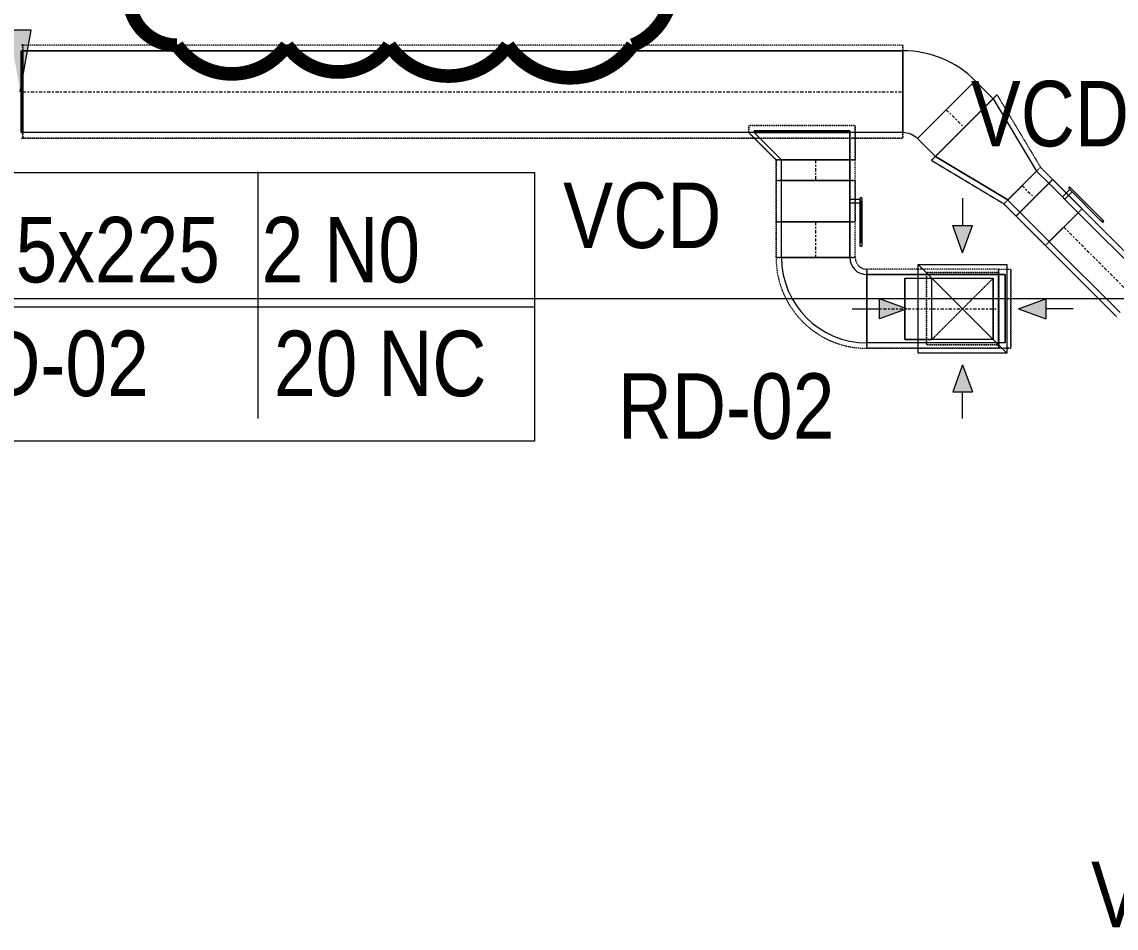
# Model space of a CAD drawing. Header units: inches. Extents: x -83664 to 20107, y -47222 to 19398.
# Drawn here: x 10452 to 14463, y -45280 to -41959 of the extents above; entities that cross this region are included whole.
import ezdxf

# ---------------------------------------------------------------- set-up
doc = ezdxf.new("R2010")
doc.units = ezdxf.units.IN
doc.header["$MEASUREMENT"] = 0
for name, pattern in [('AE7-LP-CENTER', [5.45, 3, -0.6, 1.25, -0.6]), ('Center', [29.999999, 12, -6, 6, -6]), ('Hidden 0_50', [1.0584, 0.5292, -0.5292]), ('Hidden 1_5', [2.2, 1.5, -0.7])]:
    doc.linetypes.add(name, pattern=pattern)
for name, color, linetype, lineweight, true_color in [('A-ANNO-MATC', 1, 'AE7-LP-CENTER', 9, 0xff0000), ('A-DETL', 7, 'Continuous', 18, 0x00a600), ('M-HVAC-DUCT', 7, 'Continuous', 9, 0xffe97f)]:
    doc.layers.add(name, color=color, linetype=linetype, lineweight=lineweight, true_color=true_color)
for name, color, linetype, lineweight in [('A-DETL-GENF', 7, 'Continuous', 9), ('G-ANNO-TEXT', 7, 'Continuous', 9), ('M-HVAC-CDFF', 7, 'Continuous', 9), ('M-HVAC-DUCT-ANNO', 7, 'Continuous', 9), ('M-HVAC-DUCT-CNTR', 7, 'Center', 9), ('M-HVAC-DUCT-IDEN', 7, 'Continuous', 18)]:
    doc.layers.add(name, color=color, linetype=linetype, lineweight=lineweight)
doc.styles.add('Arial Narrow_21', font='ARIALN.TTF', dxfattribs={"height": 240})

# ---------------------------------------------------------------- blocks, each defined once
blk = doc.blocks.new('GCE-AT-Return Air Rectangular Diffuser - 225x225-V90-FIRST FLOOR AC CONDITIONING LAYOUT - PART A')
at = {"layer": 'A-DETL-GENF', "true_color": 0xff00ff}
for points in [[(0, 205), (36.4, 305), (-36.4, 305)], [(-305, -36.4), (-205, 0), (-305, 36.4)], [(305, -36.4), (305, 36.4), (205, 0)], [(36.4, -305), (0, -205), (-36.4, -305)]]:
    blk.add_hatch(color=6, dxfattribs=at).paths.add_polyline_path(points)
at = {"layer": 'A-DETL-GENF', "color": 6, "true_color": 0xff00ff}
for p, q in [((0, 405), (0, 305)), ((0, 205), (-36.4, 305)), ((-36.4, 305), (36.4, 305)), ((0, 205), (36.4, 305)), ((-162.5, 162.5), (162.5, 162.5)), ((-162.5, -162.5), (-162.5, 162.5)), ((-162.5, 162.5), (162.5, -162.5)), ((162.5, 162.5), (162.5, -162.5)), ((-205, 0), (-305, 36.4)), ((-305, -36.4), (-305, 36.4)), ((205, 0), (305, 36.4)), ((305, 36.4), (305, -36.4)), ((405, 0), (305, 0)), ((-405, 0), (-305, 0)), ((-205, 0), (-305, -36.4)), ((205, 0), (305, -36.4)), ((162.5, -162.5), (-162.5, -162.5)), ((0, -205), (-36.4, -305)), ((0, -205), (36.4, -305)), ((-36.4, -305), (36.4, -305)), ((0, -401.8), (0, -305))]:
    blk.add_line(p, q, dxfattribs=at)
blk = doc.blocks.new('M_Rectangular Union - Standard-8295468-FIRST FLOOR AC CONDITIONING LAYOUT - PART A')
at = {"layer": 'M-HVAC-DUCT', "color": 6, "true_color": 0xff00ff}
for p, q in [((-3, -150), (-3, 150)), ((-3, 150), (-3, -150)), ((-3, 150), (3, 150)), ((-3, 150), (3, 150)), ((3, -150), (3, 150)), ((3, 150), (3, -150)), ((3, -150), (-3, -150)), ((-3, -150), (3, -150))]:
    blk.add_line(p, q, dxfattribs=at)
blk = doc.blocks.new('TEMW-ME-DMP-Volume Control Damper - Standard-7399638-FIRST FLOOR AC CONDITIONING LAYOUT - PART A')
at = {"layer": 'M-HVAC-DUCT', "color": 6, "true_color": 0xff00ff}
for p, q in [((-165.1, 163.1), (-165.1, 169.4)), ((-152.4, 169.4), (-165.1, 169.4)), ((-165.1, 163.1), (-152.4, 163.1)), ((0, 169.4), (-152.4, 169.4)), ((-152.4, 169.4), (0, 169.4)), ((0, 163.1), (-152.4, 163.1)), ((-152.4, 163.1), (0, 163.1)), ((-6.3, 125), (-6.3, 163.1)), ((6.4, 163.1), (-6.3, 163.1)), ((6.4, 163.1), (-6.3, 163.1)), ((12.7, 169.4), (0, 169.4)), ((0, 163.1), (12.7, 163.1)), ((6.4, 163.1), (6.4, 125)), ((12.7, 169.4), (12.7, 163.1)), ((-76.2, 125), (-76.2, -125)), ((-76.2, -125), (-76.2, 125)), ((76.2, 125), (-76.2, 125)), ((-76.2, 125), (76.2, 125)), ((-76.2, 125), (76.2, 125)), ((-6.3, 125), (6.4, 125)), ((-6.3, 125), (6.4, 125)), ((76.2, 125), (76.2, -125)), ((76.2, -125), (76.2, 125)), ((-76.2, -125), (76.2, -125)), ((-76.2, -125), (76.2, -125)), ((-76.2, -125), (76.2, -125))]:
    blk.add_line(p, q, dxfattribs=at)
blk = doc.blocks.new('M_Rectangular Elbow - Radius - 0_75 W-7475859-FIRST FLOOR AC CONDITIONING LAYOUT - PART A')
at = {"layer": 'M-HVAC-DUCT', "color": 6, "true_color": 0xff00ff}
for p, q in [((-40.2, 172), (172, -40.2)), ((172, -40.2), (-40.2, 172)), ((-93.2, 150), (-93.2, -150)), ((-93.2, -150), (-93.2, 150))]:
    blk.add_line(p, q, dxfattribs=at)
for radius in [75, 75, 375, 375]:
    blk.add_arc((-93.2, 225), radius, 270, 315, dxfattribs=at)
blk = doc.blocks.new('M_Rectangular Transition - Length - Standard-8866118-FIRST FLOOR AC CONDITIONING LAYOUT - PART A')
at = {"layer": 'M-HVAC-DUCT', "color": 6, "true_color": 0xff00ff}
for p, q in [((0, 150), (0, -150)), ((0, 150), (300, 75)), ((0, 150), (300, 75)), ((0, -150), (0, 150)), ((300, -75), (300, 75)), ((300, 75), (300, -75)), ((0, -150), (300, -75)), ((300, -75), (0, -150))]:
    blk.add_line(p, q, dxfattribs=at)
blk = doc.blocks.new('TEMW-ME-DMP-Volume Control Damper - Standard-V223-FIRST FLOOR AC CONDITIONING LAYOUT - PART A')
at = {"layer": 'M-HVAC-DUCT', "color": 6, "true_color": 0xff00ff}
for p, q in [((-165.1, 113.1), (-165.1, 119.4)), ((-152.4, 119.4), (-165.1, 119.4)), ((-165.1, 113.1), (-152.4, 113.1)), ((0, 119.4), (-152.4, 119.4)), ((-152.4, 119.4), (0, 119.4)), ((0, 113.1), (-152.4, 113.1)), ((-152.4, 113.1), (0, 113.1)), ((-6.4, 75), (-6.4, 113.1)), ((6.3, 113.1), (-6.4, 113.1)), ((6.3, 113.1), (-6.4, 113.1)), ((12.7, 119.4), (0, 119.4)), ((0, 113.1), (12.7, 113.1)), ((6.3, 113.1), (6.3, 75)), ((12.7, 119.4), (12.7, 113.1)), ((-76.2, 75), (-76.2, -75)), ((-76.2, -75), (-76.2, 75)), ((76.2, 75), (-76.2, 75)), ((-76.2, 75), (76.2, 75)), ((-76.2, 75), (76.2, 75)), ((-6.4, 75), (6.3, 75)), ((-6.4, 75), (6.3, 75)), ((76.2, 75), (76.2, -75)), ((76.2, -75), (76.2, 75)), ((-76.2, -75), (76.2, -75)), ((-76.2, -75), (76.2, -75)), ((-76.2, -75), (76.2, -75))]:
    blk.add_line(p, q, dxfattribs=at)
blk = doc.blocks.new('M_Rectangular Tap - Beveled - Standard-7252625-FIRST FLOOR AC CONDITIONING LAYOUT - PART A')
at = {"layer": 'M-HVAC-DUCT', "color": 6, "true_color": 0xff00ff}
for p, q in [((100, 125), (-6.096, 125)), ((-6.096, 125), (100, 125)), ((-6.096, 125), (-6.096, -225)), ((-6.096, -225), (-6.096, 125)), ((100, 125), (100, -125)), ((100, -125), (100, 125)), ((0, -225), (100, -125)), ((0, -225), (100, -125)), ((-6.096, -225), (0, -225)), ((0, -225), (-6.096, -225))]:
    blk.add_line(p, q, dxfattribs=at)
blk = doc.blocks.new('M_Rectangular Elbow - Radius - 0_75 W-7261940-FIRST FLOOR AC CONDITIONING LAYOUT - PART A')
at = {"layer": 'M-HVAC-DUCT', "color": 6, "true_color": 0xff00ff}
for p, q in [((-125, 187.5), (125, 187.5)), ((125, 187.5), (-125, 187.5)), ((-187.5, 125), (-187.5, -125)), ((-187.5, -125), (-187.5, 125))]:
    blk.add_line(p, q, dxfattribs=at)
for radius, end in [(62.5, 360), (62.5, 0), (312.5, 0), (312.5, 0)]:
    blk.add_arc((-187.5, 187.5), radius, 270, end, dxfattribs=at)
blk = doc.blocks.new('M_Rectangular Tap - Beveled - Standard-7598041-FIRST FLOOR AC CONDITIONING LAYOUT - PART A')
at = {"layer": 'M-HVAC-DUCT', "color": 6, "true_color": 0xff00ff}
for p, q in [((165144.5, 55249.5), (165144.5, 55474.5)), ((165144.5, 55474.5), (165244.5, 55474.5)), ((165144.5, 55474.5), (165469.5, 55474.5)), ((165144.5, 55474.5), (165144.5, 55249.5)), ((165244.5, 55249.5), (165244.5, 55474.5)), ((165244.5, 55474.5), (165469.5, 55474.5)), ((165469.5, 55474.5), (165469.5, 55249.5)), ((165469.5, 55474.5), (165469.5, 55249.5)), ((165144.5, 55249.5), (165244.5, 55249.5)), ((165469.5, 55249.5), (165144.5, 55249.5)), ((165469.5, 55249.5), (165244.5, 55249.5))]:
    blk.add_line(p, q, dxfattribs=at)
blk = doc.blocks.new('M_Rectangular Endcap - Standard-V224-FIRST FLOOR AC CONDITIONING LAYOUT - PART A')
at = {"layer": 'M-HVAC-DUCT', "color": 6, "true_color": 0xff00ff}
for p, q in [((0, 125), (0, -125)), ((0, -125), (0, 125)), ((0, 125), (25, 125)), ((25, 125), (0, 125)), ((25, 125), (25, -125)), ((25, -125), (25, 125)), ((25, -125), (0, -125)), ((25, -125), (0, -125))]:
    blk.add_line(p, q, dxfattribs=at)
blk = doc.blocks.new('TEMW-SMBZ-HO-BM-HVAC-00002_rvt-1-FIRST FLOOR AC CONDITIONING LAYOUT - PART A')
at = {"layer": 'M-HVAC-DUCT', "color": 6, "linetype": 'Hidden 0_50', "true_color": 0xff00ff}
for p, q in [((161911.3, 56327.4), (161905.3, 56327.4)), ((161905.3, 56327.4), (161911.3, 56327.4)), ((161911.3, 55987.4), (161911.3, 56327.4)), ((161911.3, 56327.4), (161911.3, 55987.4)), ((165138.1, 56327.4), (161911.3, 56327.4)), ((165138.1, 56327.4), (161911.3, 56327.4)), ((161911.3, 55987.4), (161911.3, 56327.4)), ((161911.3, 56327.4), (161911.3, 55987.4)), ((165138.1, 55987.4), (165138.1, 56327.4)), ((165138.1, 56327.4), (165138.1, 55987.4)), ((165483.2, 56145.9), (165242.8, 55905.5)), ((165242.8, 55905.5), (165483.2, 56145.9)), ((165483.2, 56145.9), (165642.3, 55880.7)), ((165483.2, 56145.9), (165642.3, 55880.7)), ((164963.2, 56033.5), (164573.2, 56033.5)), ((164573.2, 56033.5), (164573.2, 56007.4)), ((164573.2, 56007.4), (164573.2, 56033.5)), ((164573.2, 56033.5), (164963.2, 56033.5)), ((164573.2, 56007.4), (164673.2, 55907.4)), ((164673.2, 55907.4), (164573.2, 56007.4)), ((164963.2, 55907.4), (164963.2, 56033.5)), ((164963.2, 56033.5), (164963.2, 55907.4)), ((161905.3, 55987.4), (161911.3, 55987.4)), ((161911.3, 55987.4), (161905.3, 55987.4)), ((161911.3, 55987.4), (165138.1, 55987.4)), ((165138.1, 55987.4), (161911.3, 55987.4)), ((164673.2, 55907.4), (164963.2, 55907.4)), ((164963.2, 55907.4), (164673.2, 55907.4)), ((164673.2, 55907.4), (164673.2, 55832.4)), ((164673.2, 55832.4), (164673.2, 55907.4)), ((164673.2, 55907.4), (164963.2, 55907.4)), ((164963.2, 55907.4), (164673.2, 55907.4)), ((164963.2, 55832.4), (164963.2, 55907.4)), ((164963.2, 55832.4), (164963.2, 55907.4)), ((165242.8, 55905.5), (165508, 55746.4)), ((165508, 55746.4), (165242.8, 55905.5)), ((165508, 55746.4), (165642.3, 55880.7)), ((165642.3, 55880.7), (165508, 55746.4)), ((165508, 55746.4), (165642.3, 55880.7)), ((165642.3, 55880.7), (165508, 55746.4)), ((165687.2, 55835.8), (165642.3, 55880.7)), ((165687.2, 55835.8), (165642.3, 55880.7)), ((164963.2, 55832.4), (164673.2, 55832.4)), ((164673.2, 55832.4), (164673.2, 55680)), ((164673.2, 55680), (164673.2, 55832.4)), ((164673.2, 55832.4), (164963.2, 55832.4)), ((164673.2, 55832.4), (164963.2, 55832.4)), ((164963.2, 55832.4), (164673.2, 55832.4)), ((164963.2, 55680), (164963.2, 55832.4)), ((164963.2, 55832.4), (164963.2, 55680)), ((165687.2, 55835.8), (165552.9, 55701.5)), ((165552.9, 55701.5), (165687.2, 55835.8)), ((165552.9, 55701.5), (165687.2, 55835.8)), ((165687.2, 55835.8), (165552.9, 55701.5)), ((165795, 55728), (165687.2, 55835.8)), ((165687.2, 55835.8), (165795, 55728)), ((165508, 55746.4), (165552.9, 55701.5)), ((165552.9, 55701.5), (165508, 55746.4)), ((165660.6, 55593.7), (165795, 55728)), ((165795, 55728), (165660.6, 55593.7)), ((165660.6, 55593.7), (165795, 55728)), ((165795, 55728), (165660.6, 55593.7)), ((166054.9, 55468.2), (165795, 55728)), ((166054.9, 55468.2), (165795, 55728)), ((164673.2, 55680), (164963.2, 55680)), ((164963.2, 55680), (164673.2, 55680)), ((164673.2, 55680), (164673.2, 55549.5)), ((164673.2, 55549.5), (164673.2, 55680)), ((164673.2, 55680), (164963.2, 55680)), ((164963.2, 55680), (164673.2, 55680)), ((164963.2, 55549.5), (164963.2, 55680)), ((164963.2, 55549.5), (164963.2, 55680)), ((165552.9, 55701.5), (165660.6, 55593.7)), ((165660.6, 55593.7), (165552.9, 55701.5)), ((165660.6, 55593.7), (165920.5, 55333.8)), ((165920.5, 55333.8), (165660.6, 55593.7)), ((164673.2, 55549.5), (164963.2, 55549.5)), ((164963.2, 55549.5), (164673.2, 55549.5)), ((164963.2, 55549.5), (164673.2, 55549.5)), ((164673.2, 55549.5), (164963.2, 55549.5)), ((165005.7, 55217), (165005.7, 55507)), ((165005.7, 55507), (165005.7, 55217)), ((165488.2, 55507), (165005.7, 55507)), ((165488.2, 55507), (165005.7, 55507)), ((165005.7, 55217), (165005.7, 55507)), ((165005.7, 55507), (165005.7, 55217)), ((165224.5, 55494.5), (165489.5, 55494.5)), ((165224.5, 55229.5), (165224.5, 55494.5)), ((165224.5, 55494.5), (165224.5, 55229.5)), ((165489.5, 55494.5), (165224.5, 55494.5)), ((165488.2, 55217), (165488.2, 55507)), ((165488.2, 55507), (165488.2, 55217)), ((165488.2, 55217), (165488.2, 55507)), ((165488.2, 55507), (165488.2, 55217)), ((165488.2, 55507), (165533.2, 55507)), ((165488.2, 55507), (165533.2, 55507)), ((165489.5, 55494.5), (165489.5, 55229.5)), ((165489.5, 55229.5), (165489.5, 55494.5)), ((165533.2, 55217), (165533.2, 55507)), ((165533.2, 55507), (165533.2, 55217)), ((165005.7, 55217), (165488.2, 55217)), ((165488.2, 55217), (165005.7, 55217)), ((165489.5, 55229.5), (165224.5, 55229.5)), ((165224.5, 55229.5), (165489.5, 55229.5)), ((165533.2, 55217), (165488.2, 55217)), ((165488.2, 55217), (165533.2, 55217))]:
    blk.add_line(p, q, dxfattribs=at)
at = {"layer": 'M-HVAC-DUCT', "color": 6, "true_color": 0xff00ff}
for p, q in [((161911.3, 56307.4), (161911.3, 56007.4)), ((161911.3, 56007.4), (161911.3, 56307.4)), ((161911.3, 56307.4), (165138.1, 56307.4)), ((165138.1, 56307.4), (161911.3, 56307.4)), ((165138.1, 56307.4), (165138.1, 56007.4)), ((165138.1, 56007.4), (165138.1, 56307.4)), ((165403.3, 56197.5), (165191.2, 55985.4)), ((165191.2, 55985.4), (165403.3, 56197.5)), ((165403.3, 56197.5), (165469.1, 56131.7)), ((165469.1, 56131.7), (165403.3, 56197.5)), ((165469.1, 56131.7), (165257, 55919.6)), ((165257, 55919.6), (165469.1, 56131.7)), ((165138.1, 56007.4), (161911.3, 56007.4)), ((165138.1, 56007.4), (161911.3, 56007.4)), ((164593.2, 56013.5), (164593.2, 56007.4)), ((164943.2, 56013.5), (164593.2, 56013.5)), ((164593.2, 56013.5), (164943.2, 56013.5)), ((164593.2, 56007.4), (164593.2, 56013.5)), ((164943.2, 56007.4), (164593.2, 56007.4)), ((164593.2, 56007.4), (164943.2, 56007.4)), ((164943.2, 56007.4), (164943.2, 56013.5)), ((164943.2, 56013.5), (164943.2, 56007.4)), ((165257, 55919.6), (165191.2, 55985.4)), ((165257, 55919.6), (165191.2, 55985.4)), ((164943.2, 55907.4), (164693.2, 55907.4)), ((164693.2, 55907.4), (164943.2, 55907.4)), ((164693.2, 55832.4), (164693.2, 55907.4)), ((164693.2, 55832.4), (164693.2, 55907.4)), ((164943.2, 55907.4), (164943.2, 55832.4)), ((164943.2, 55832.4), (164943.2, 55907.4)), ((165628.2, 55866.6), (165522.1, 55760.5)), ((165522.1, 55760.5), (165628.2, 55866.6)), ((165628.2, 55866.6), (165673.1, 55821.7)), ((165673.1, 55821.7), (165628.2, 55866.6)), ((164943.2, 55832.4), (164693.2, 55832.4)), ((164693.2, 55832.4), (164943.2, 55832.4)), ((165673.1, 55821.7), (165567, 55715.6)), ((165567, 55715.6), (165673.1, 55821.7)), ((165567, 55715.6), (165522.1, 55760.5)), ((165567, 55715.6), (165522.1, 55760.5)), ((164943.2, 55680), (164693.2, 55680)), ((164693.2, 55680), (164943.2, 55680)), ((164693.2, 55549.5), (164693.2, 55680)), ((164693.2, 55549.5), (164693.2, 55680)), ((164943.2, 55680), (164943.2, 55549.5)), ((164943.2, 55549.5), (164943.2, 55680)), ((165780.9, 55713.9), (165674.8, 55607.8)), ((165674.8, 55607.8), (165780.9, 55713.9)), ((165780.9, 55713.9), (166040.7, 55454)), ((166040.7, 55454), (165780.9, 55713.9)), ((165934.7, 55348), (165674.8, 55607.8)), ((165934.7, 55348), (165674.8, 55607.8)), ((164943.2, 55549.5), (164693.2, 55549.5)), ((164693.2, 55549.5), (164943.2, 55549.5)), ((165005.7, 55487), (165005.7, 55237)), ((165005.7, 55237), (165005.7, 55487)), ((165005.7, 55487), (165488.2, 55487)), ((165488.2, 55487), (165005.7, 55487)), ((165488.2, 55487), (165488.2, 55237)), ((165488.2, 55237), (165488.2, 55487)), ((165144.5, 55474.5), (165469.5, 55474.5)), ((165144.5, 55474.5), (165469.5, 55474.5)), ((165144.5, 55474.5), (165144.5, 55249.5)), ((165144.5, 55249.5), (165144.5, 55474.5)), ((165469.5, 55249.5), (165469.5, 55474.5)), ((165469.5, 55474.5), (165469.5, 55249.5)), ((165488.2, 55237), (165005.7, 55237)), ((165488.2, 55237), (165005.7, 55237)), ((165469.5, 55249.5), (165144.5, 55249.5)), ((165469.5, 55249.5), (165144.5, 55249.5))]:
    blk.add_line(p, q, dxfattribs=at)
at = {"layer": 'M-HVAC-DUCT', "color": 6, "linetype": 'Hidden 0_50', "true_color": 0xff00ff}
for radius in [332.5, 332.5, 42.5, 42.5]:
    blk.add_arc((165005.7, 55549.5), radius, 180, 270, dxfattribs=at)
at = {"layer": 'M-HVAC-DUCT-ANNO', "color": 6, "linetype": 'Hidden 1_5', "true_color": 0xff00ff}
for p, q in [((165244.5, 55249.5), (165244.5, 55474.5)), ((165244.5, 55474.5), (165469.5, 55474.5)), ((165469.5, 55474.5), (165244.5, 55249.5)), ((165469.5, 55474.5), (165469.5, 55249.5)), ((165469.5, 55249.5), (165244.5, 55249.5))]:
    blk.add_line(p, q, dxfattribs=at)
at = {"layer": 'M-HVAC-DUCT-CNTR', "color": 6, "true_color": 0xff00ff}
for p, q in [((161911.3, 56157.4), (165138.1, 56157.4)), ((165297.2, 56091.5), (165363, 56025.7)), ((164818.2, 55907.4), (164818.2, 55832.4)), ((165575.2, 55813.5), (165620.1, 55768.6)), ((164818.2, 55680), (164818.2, 55549.5)), ((165727.8, 55660.9), (165987.7, 55401)), ((165005.7, 55362), (165488.2, 55362))]:
    blk.add_line(p, q, dxfattribs=at)
at = {"layer": 'M-HVAC-CDFF', "color": 6, "linetype": 'Hidden 0_50', "lineweight": 9, "true_color": 0xff00ff}
blk.add_blockref('GCE-AT-Return Air Rectangular Diffuser - 225x225-V90-FIRST FLOOR AC CONDITIONING LAYOUT - PART A', (165357, 55362), dxfattribs=at)
at = {"layer": 'M-HVAC-DUCT', "color": 6, "linetype": 'Hidden 0_50', "lineweight": 9, "true_color": 0xff00ff}
for name, p, rotation in [('M_Rectangular Elbow - Radius - 0_75 W-7475859-FIRST FLOOR AC CONDITIONING LAYOUT - PART A', (165231.3, 56157.4), 135.0000000000005), ('M_Rectangular Transition - Length - Standard-8866118-FIRST FLOOR AC CONDITIONING LAYOUT - PART A', (165363, 56025.7), 315.0000000000006), ('M_Rectangular Tap - Beveled - Standard-7252625-FIRST FLOOR AC CONDITIONING LAYOUT - PART A', (164818.2, 56007.4), 270), ('M_Rectangular Elbow - Radius - 0_75 W-7261940-FIRST FLOOR AC CONDITIONING LAYOUT - PART A', (164818.2, 55362), 270)]:
    blk.add_blockref(name, p, dxfattribs=dict(at, rotation=rotation))
for name, p in [('M_Rectangular Union - Standard-8295468-FIRST FLOOR AC CONDITIONING LAYOUT - PART A', (161908.3, 56157.4)), ('M_Rectangular Endcap - Standard-V224-FIRST FLOOR AC CONDITIONING LAYOUT - PART A', (165488.2, 55362)), ('M_Rectangular Tap - Beveled - Standard-7598041-FIRST FLOOR AC CONDITIONING LAYOUT - PART A', (0, 0))]:
    blk.add_blockref(name, p, dxfattribs=at)
at = {"layer": 'M-HVAC-DUCT', "color": 6, "linetype": 'Hidden 0_50', "lineweight": 9, "true_color": 0xff00ff, "extrusion": (0, 0, -1)}
for name, p, rotation in [('TEMW-ME-DMP-Volume Control Damper - Standard-V223-FIRST FLOOR AC CONDITIONING LAYOUT - PART A', (-165673.9, 55714.8), 44.99999999999727), ('TEMW-ME-DMP-Volume Control Damper - Standard-7399638-FIRST FLOOR AC CONDITIONING LAYOUT - PART A', (-164818.2, 55756.2), 90)]:
    blk.add_blockref(name, p, dxfattribs=dict(at, rotation=rotation))
blk = doc.blocks.new('TEMW-SMBZ-HO-BM-HVAC-00002_rvt-2-FIRST FLOOR AC CONDITIONING LAYOUT - PART A')
at = {"layer": 'M-HVAC-DUCT', "color": 6, "linetype": 'Hidden 0_50', "true_color": 0xff00ff}
for p, q in [((161911.3, 56327.4), (161905.3, 56327.4)), ((161905.3, 56327.4), (161911.3, 56327.4)), ((161911.3, 55987.4), (161911.3, 56327.4)), ((161911.3, 56327.4), (161911.3, 55987.4)), ((165138.1, 56327.4), (161911.3, 56327.4)), ((165138.1, 56327.4), (161911.3, 56327.4)), ((161911.3, 55987.4), (161911.3, 56327.4)), ((161911.3, 56327.4), (161911.3, 55987.4)), ((165138.1, 55987.4), (165138.1, 56327.4)), ((165138.1, 56327.4), (165138.1, 55987.4)), ((165483.2, 56145.9), (165242.8, 55905.5)), ((165242.8, 55905.5), (165483.2, 56145.9)), ((165483.2, 56145.9), (165642.3, 55880.7)), ((165483.2, 56145.9), (165642.3, 55880.7)), ((164963.2, 56033.5), (164573.2, 56033.5)), ((164573.2, 56033.5), (164573.2, 56007.4)), ((164573.2, 56007.4), (164573.2, 56033.5)), ((164573.2, 56033.5), (164963.2, 56033.5)), ((164573.2, 56007.4), (164673.2, 55907.4)), ((164673.2, 55907.4), (164573.2, 56007.4)), ((164963.2, 55907.4), (164963.2, 56033.5)), ((164963.2, 56033.5), (164963.2, 55907.4)), ((161905.3, 55987.4), (161911.3, 55987.4)), ((161911.3, 55987.4), (161905.3, 55987.4)), ((161911.3, 55987.4), (165138.1, 55987.4)), ((165138.1, 55987.4), (161911.3, 55987.4)), ((164673.2, 55907.4), (164963.2, 55907.4)), ((164963.2, 55907.4), (164673.2, 55907.4)), ((164673.2, 55907.4), (164673.2, 55832.4)), ((164673.2, 55832.4), (164673.2, 55907.4)), ((164673.2, 55907.4), (164963.2, 55907.4)), ((164963.2, 55907.4), (164673.2, 55907.4)), ((164963.2, 55832.4), (164963.2, 55907.4)), ((164963.2, 55832.4), (164963.2, 55907.4)), ((165242.8, 55905.5), (165508, 55746.4)), ((165508, 55746.4), (165242.8, 55905.5)), ((165508, 55746.4), (165642.3, 55880.7)), ((165642.3, 55880.7), (165508, 55746.4)), ((165508, 55746.4), (165642.3, 55880.7)), ((165642.3, 55880.7), (165508, 55746.4)), ((165687.2, 55835.8), (165642.3, 55880.7)), ((165687.2, 55835.8), (165642.3, 55880.7)), ((164963.2, 55832.4), (164673.2, 55832.4)), ((164673.2, 55832.4), (164673.2, 55680)), ((164673.2, 55680), (164673.2, 55832.4)), ((164673.2, 55832.4), (164963.2, 55832.4)), ((164673.2, 55832.4), (164963.2, 55832.4)), ((164963.2, 55832.4), (164673.2, 55832.4)), ((164963.2, 55680), (164963.2, 55832.4)), ((164963.2, 55832.4), (164963.2, 55680)), ((165687.2, 55835.8), (165552.9, 55701.5)), ((165552.9, 55701.5), (165687.2, 55835.8)), ((165552.9, 55701.5), (165687.2, 55835.8)), ((165687.2, 55835.8), (165552.9, 55701.5)), ((165795, 55728), (165687.2, 55835.8)), ((165687.2, 55835.8), (165795, 55728)), ((165508, 55746.4), (165552.9, 55701.5)), ((165552.9, 55701.5), (165508, 55746.4)), ((165660.6, 55593.7), (165795, 55728)), ((165795, 55728), (165660.6, 55593.7)), ((165660.6, 55593.7), (165795, 55728)), ((165795, 55728), (165660.6, 55593.7)), ((166054.9, 55468.2), (165795, 55728)), ((166054.9, 55468.2), (165795, 55728)), ((164673.2, 55680), (164963.2, 55680)), ((164963.2, 55680), (164673.2, 55680)), ((164673.2, 55680), (164673.2, 55549.5)), ((164673.2, 55549.5), (164673.2, 55680)), ((164673.2, 55680), (164963.2, 55680)), ((164963.2, 55680), (164673.2, 55680)), ((164963.2, 55549.5), (164963.2, 55680)), ((164963.2, 55549.5), (164963.2, 55680)), ((165552.9, 55701.5), (165660.6, 55593.7)), ((165660.6, 55593.7), (165552.9, 55701.5)), ((165660.6, 55593.7), (165920.5, 55333.8)), ((165920.5, 55333.8), (165660.6, 55593.7)), ((164673.2, 55549.5), (164963.2, 55549.5)), ((164963.2, 55549.5), (164673.2, 55549.5)), ((164963.2, 55549.5), (164673.2, 55549.5)), ((164673.2, 55549.5), (164963.2, 55549.5)), ((165005.7, 55217), (165005.7, 55507)), ((165005.7, 55507), (165005.7, 55217)), ((165488.2, 55507), (165005.7, 55507)), ((165488.2, 55507), (165005.7, 55507)), ((165005.7, 55217), (165005.7, 55507)), ((165005.7, 55507), (165005.7, 55217)), ((165224.5, 55494.5), (165489.5, 55494.5)), ((165224.5, 55229.5), (165224.5, 55494.5)), ((165224.5, 55494.5), (165224.5, 55229.5)), ((165489.5, 55494.5), (165224.5, 55494.5)), ((165488.2, 55217), (165488.2, 55507)), ((165488.2, 55507), (165488.2, 55217)), ((165488.2, 55217), (165488.2, 55507)), ((165488.2, 55507), (165488.2, 55217)), ((165488.2, 55507), (165533.2, 55507)), ((165488.2, 55507), (165533.2, 55507)), ((165489.5, 55494.5), (165489.5, 55229.5)), ((165489.5, 55229.5), (165489.5, 55494.5)), ((165533.2, 55217), (165533.2, 55507)), ((165533.2, 55507), (165533.2, 55217)), ((165005.7, 55217), (165488.2, 55217)), ((165488.2, 55217), (165005.7, 55217)), ((165489.5, 55229.5), (165224.5, 55229.5)), ((165224.5, 55229.5), (165489.5, 55229.5)), ((165533.2, 55217), (165488.2, 55217)), ((165488.2, 55217), (165533.2, 55217))]:
    blk.add_line(p, q, dxfattribs=at)
at = {"layer": 'M-HVAC-DUCT', "color": 6, "true_color": 0xff00ff}
for p, q in [((161911.3, 56307.4), (161911.3, 56007.4)), ((161911.3, 56007.4), (161911.3, 56307.4)), ((161911.3, 56307.4), (165138.1, 56307.4)), ((165138.1, 56307.4), (161911.3, 56307.4)), ((165138.1, 56307.4), (165138.1, 56007.4)), ((165138.1, 56007.4), (165138.1, 56307.4)), ((165403.3, 56197.5), (165191.2, 55985.4)), ((165191.2, 55985.4), (165403.3, 56197.5)), ((165403.3, 56197.5), (165469.1, 56131.7)), ((165469.1, 56131.7), (165403.3, 56197.5)), ((165469.1, 56131.7), (165257, 55919.6)), ((165257, 55919.6), (165469.1, 56131.7)), ((165138.1, 56007.4), (161911.3, 56007.4)), ((165138.1, 56007.4), (161911.3, 56007.4)), ((164593.2, 56013.5), (164593.2, 56007.4)), ((164943.2, 56013.5), (164593.2, 56013.5)), ((164593.2, 56013.5), (164943.2, 56013.5)), ((164593.2, 56007.4), (164593.2, 56013.5)), ((164943.2, 56007.4), (164593.2, 56007.4)), ((164593.2, 56007.4), (164943.2, 56007.4)), ((164943.2, 56007.4), (164943.2, 56013.5)), ((164943.2, 56013.5), (164943.2, 56007.4)), ((165257, 55919.6), (165191.2, 55985.4)), ((165257, 55919.6), (165191.2, 55985.4)), ((164943.2, 55907.4), (164693.2, 55907.4)), ((164693.2, 55907.4), (164943.2, 55907.4)), ((164693.2, 55832.4), (164693.2, 55907.4)), ((164693.2, 55832.4), (164693.2, 55907.4)), ((164943.2, 55907.4), (164943.2, 55832.4)), ((164943.2, 55832.4), (164943.2, 55907.4)), ((165628.2, 55866.6), (165522.1, 55760.5)), ((165522.1, 55760.5), (165628.2, 55866.6)), ((165628.2, 55866.6), (165673.1, 55821.7)), ((165673.1, 55821.7), (165628.2, 55866.6)), ((164943.2, 55832.4), (164693.2, 55832.4)), ((164693.2, 55832.4), (164943.2, 55832.4)), ((165673.1, 55821.7), (165567, 55715.6)), ((165567, 55715.6), (165673.1, 55821.7)), ((165567, 55715.6), (165522.1, 55760.5)), ((165567, 55715.6), (165522.1, 55760.5)), ((164943.2, 55680), (164693.2, 55680)), ((164693.2, 55680), (164943.2, 55680)), ((164693.2, 55549.5), (164693.2, 55680)), ((164693.2, 55549.5), (164693.2, 55680)), ((164943.2, 55680), (164943.2, 55549.5)), ((164943.2, 55549.5), (164943.2, 55680)), ((165780.9, 55713.9), (165674.8, 55607.8)), ((165674.8, 55607.8), (165780.9, 55713.9)), ((165780.9, 55713.9), (166040.7, 55454)), ((166040.7, 55454), (165780.9, 55713.9)), ((165934.7, 55348), (165674.8, 55607.8)), ((165934.7, 55348), (165674.8, 55607.8)), ((164943.2, 55549.5), (164693.2, 55549.5)), ((164693.2, 55549.5), (164943.2, 55549.5)), ((165005.7, 55487), (165005.7, 55237)), ((165005.7, 55237), (165005.7, 55487)), ((165005.7, 55487), (165488.2, 55487)), ((165488.2, 55487), (165005.7, 55487)), ((165488.2, 55487), (165488.2, 55237)), ((165488.2, 55237), (165488.2, 55487)), ((165144.5, 55474.5), (165469.5, 55474.5)), ((165144.5, 55474.5), (165469.5, 55474.5)), ((165144.5, 55474.5), (165144.5, 55249.5)), ((165144.5, 55249.5), (165144.5, 55474.5)), ((165469.5, 55249.5), (165469.5, 55474.5)), ((165469.5, 55474.5), (165469.5, 55249.5)), ((165488.2, 55237), (165005.7, 55237)), ((165488.2, 55237), (165005.7, 55237)), ((165469.5, 55249.5), (165144.5, 55249.5)), ((165469.5, 55249.5), (165144.5, 55249.5))]:
    blk.add_line(p, q, dxfattribs=at)
at = {"layer": 'M-HVAC-DUCT', "color": 6, "linetype": 'Hidden 0_50', "true_color": 0xff00ff}
for radius in [332.5, 332.5, 42.5, 42.5]:
    blk.add_arc((165005.7, 55549.5), radius, 180, 270, dxfattribs=at)
at = {"layer": 'M-HVAC-DUCT-ANNO', "color": 6, "linetype": 'Hidden 1_5', "true_color": 0xff00ff}
for p, q in [((165244.5, 55249.5), (165244.5, 55474.5)), ((165244.5, 55474.5), (165469.5, 55474.5)), ((165469.5, 55474.5), (165244.5, 55249.5)), ((165469.5, 55474.5), (165469.5, 55249.5)), ((165469.5, 55249.5), (165244.5, 55249.5))]:
    blk.add_line(p, q, dxfattribs=at)
at = {"layer": 'M-HVAC-DUCT-CNTR', "color": 6, "true_color": 0xff00ff}
for p, q in [((161911.3, 56157.4), (165138.1, 56157.4)), ((165297.2, 56091.5), (165363, 56025.7)), ((164818.2, 55907.4), (164818.2, 55832.4)), ((165575.2, 55813.5), (165620.1, 55768.6)), ((164818.2, 55680), (164818.2, 55549.5)), ((165727.8, 55660.9), (165987.7, 55401)), ((165005.7, 55362), (165488.2, 55362))]:
    blk.add_line(p, q, dxfattribs=at)
at = {"layer": 'M-HVAC-CDFF', "color": 6, "linetype": 'Hidden 0_50', "lineweight": 9, "true_color": 0xff00ff}
blk.add_blockref('GCE-AT-Return Air Rectangular Diffuser - 225x225-V90-FIRST FLOOR AC CONDITIONING LAYOUT - PART A', (165357, 55362), dxfattribs=at)
at = {"layer": 'M-HVAC-DUCT', "color": 6, "linetype": 'Hidden 0_50', "lineweight": 9, "true_color": 0xff00ff}
for name, p, rotation in [('M_Rectangular Elbow - Radius - 0_75 W-7475859-FIRST FLOOR AC CONDITIONING LAYOUT - PART A', (165231.3, 56157.4), 135.0000000000005), ('M_Rectangular Transition - Length - Standard-8866118-FIRST FLOOR AC CONDITIONING LAYOUT - PART A', (165363, 56025.7), 315.0000000000006), ('M_Rectangular Tap - Beveled - Standard-7252625-FIRST FLOOR AC CONDITIONING LAYOUT - PART A', (164818.2, 56007.4), 270), ('M_Rectangular Elbow - Radius - 0_75 W-7261940-FIRST FLOOR AC CONDITIONING LAYOUT - PART A', (164818.2, 55362), 270)]:
    blk.add_blockref(name, p, dxfattribs=dict(at, rotation=rotation))
for name, p in [('M_Rectangular Union - Standard-8295468-FIRST FLOOR AC CONDITIONING LAYOUT - PART A', (161908.3, 56157.4)), ('M_Rectangular Endcap - Standard-V224-FIRST FLOOR AC CONDITIONING LAYOUT - PART A', (165488.2, 55362)), ('M_Rectangular Tap - Beveled - Standard-7598041-FIRST FLOOR AC CONDITIONING LAYOUT - PART A', (0, 0))]:
    blk.add_blockref(name, p, dxfattribs=at)
at = {"layer": 'M-HVAC-DUCT', "color": 6, "linetype": 'Hidden 0_50', "lineweight": 9, "true_color": 0xff00ff, "extrusion": (0, 0, -1)}
for name, p, rotation in [('TEMW-ME-DMP-Volume Control Damper - Standard-V223-FIRST FLOOR AC CONDITIONING LAYOUT - PART A', (-165673.9, 55714.8), 44.99999999999727), ('TEMW-ME-DMP-Volume Control Damper - Standard-7399638-FIRST FLOOR AC CONDITIONING LAYOUT - PART A', (-164818.2, 55756.2), 90)]:
    blk.add_blockref(name, p, dxfattribs=dict(at, rotation=rotation))

msp = doc.modelspace()

# ---------------------------------------------------------------- hatches: boundary and pattern name
at = {"layer": 'M-HVAC-DUCT-IDEN', "lineweight": 9}
msp.add_hatch(color=256, dxfattribs=at).paths.add_polyline_path([(10445.7, -42214.8), (10485.4, -41989.8), (10406, -41989.8)])

# ---------------------------------------------------------------- linework, layer by layer
at = {"color": 3, "const_width": 50}
msp.add_lwpolyline([(10856.3, -41115.8, 0.520567), (10856.3, -41442.5, 0.520567), (10856.3, -41808.3, 0.520567), (11020.1, -42044.8, 0.520567), (11423.1, -42044.8, 0.520567), (11798.7, -42044.8, 0.520567), (12232.6, -42044.8, 0.520567), (12690.3, -42044.8, 0.520567), (12773.6, -41668.2, 0.520567), (12773.6, -41226.4, 0.520567), (12633.3, -41115.8, 0.520567), (12217.5, -41115.8, 0.520567), (11958.8, -41115.8, 0.520567), (11566.7, -41115.8, 0.520567), (11301.9, -41115.8, 0.520567), (11001.1, -41115.8, 0.520567)], format="xyb", close=True, dxfattribs=at)
at = {"layer": 'A-ANNO-MATC'}
msp.add_line((-79564.5, -42973.2), (20076.9, -42973.2), dxfattribs=at)
at = {"layer": 'A-DETL', "color": 7, "lineweight": 9}
for p, q in [((11316.4, -42508.8), (11316.4, -43412)), ((10048.5, -43003.8), (12333.5, -43003.8))]:
    msp.add_line(p, q, dxfattribs=at)
at = {"layer": 'G-ANNO-TEXT', "flags": 128}
msp.add_lwpolyline([(10047.9, -42511.4), (12330.9, -42511.4), (12330.9, -43495.4), (10047.9, -43495.4)], close=True, dxfattribs=at)
at = {"layer": 'M-HVAC-DUCT-IDEN', "lineweight": 9}
for p, q in [((10485.4, -41989.8), (10406, -41989.8)), ((10445.7, -42214.8), (10485.4, -41989.8))]:
    msp.add_line(p, q, dxfattribs=at)

# ---------------------------------------------------------------- block references
at = {"lineweight": 5}
for name in ['TEMW-SMBZ-HO-BM-HVAC-00002_rvt-1-FIRST FLOOR AC CONDITIONING LAYOUT - PART A', 'TEMW-SMBZ-HO-BM-HVAC-00002_rvt-2-FIRST FLOOR AC CONDITIONING LAYOUT - PART A']:
    msp.add_blockref(name, (-151456.7, -98372.2), dxfattribs=at)

# ---------------------------------------------------------------- texts
at = {"layer": 'G-ANNO-TEXT', "char_height": 240, "attachment_point": 1, "style": 'Arial Narrow_21'}
for s, insert, width in [('VCD', (13930.1, -42175.1), 733.544), ('VCD', (12435.8, -42547.7), 733.544), ('225x225  2 N0', (10122.9, -42673.8), 2248.733), ('RD-02      20 NC', (10122.9, -43090.5), 2573.417), ('RD-02', (12636.4, -43246.8), 1010.126), ('VCD', (14371.3, -45036.7), 733.544)]:
    msp.add_mtext(s, dxfattribs=dict(at, insert=insert, width=width))

doc.saveas('drawing.dxf')
